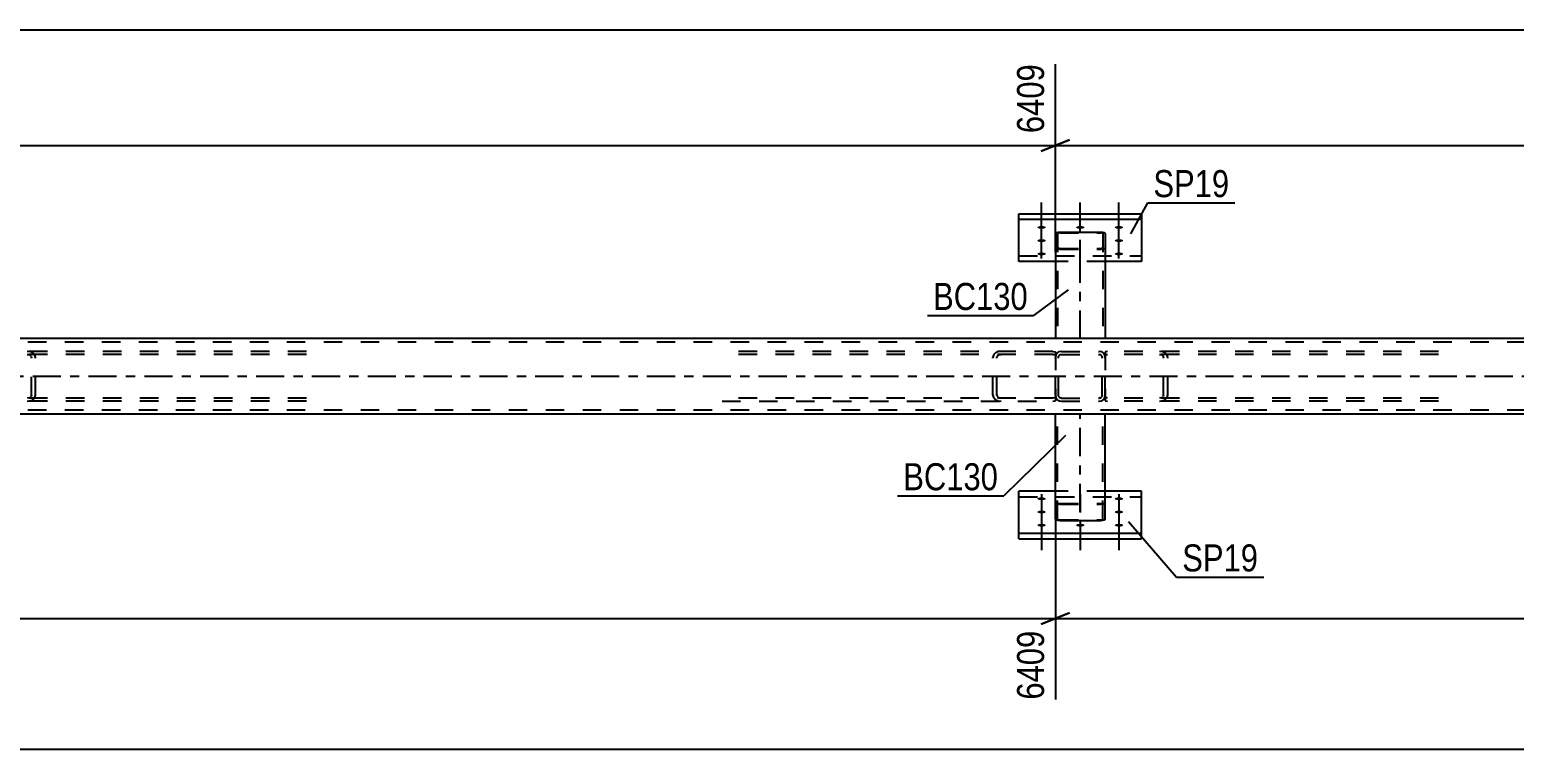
# Model space of a CAD drawing. Header units: millimetres. Extents: x -89 to 752, y -432 to 162.
# Drawn here: x 107.6 to 265, y -251.8 to -175.6 of the extents above; entities that cross this region are included whole.
import ezdxf

# ---------------------------------------------------------------- set-up
doc = ezdxf.new("R2010")
doc.units = ezdxf.units.MM
doc.linetypes.add('DXK_LINE_DOT2', pattern=[3.9198, 1.9599, -1.9599])
doc.linetypes.add('DXK_LINE_DOT3', pattern=[5.9187, 2.979, -0.9799, 0.9799, -0.9799])
doc.styles.add('Arial Narrow', font='ARIALN.TTF', dxfattribs={"height": 0.2})

# ---------------------------------------------------------------- blocks, each defined once
blk = doc.blocks.new('Part-761544115-5527 - 5387')
at = {"color": 2, "linetype": 'Continuous'}
for p, q in [((216.36, -197.18), (216.4, -197.11)), ((216.36, -197.18), (216.36, -208.29)), ((216.4, -197.11), (216.5, -197.06)), ((216.5, -197.06), (216.66, -197.03)), ((216.66, -197.03), (216.84, -197.01)), ((216.84, -197.01), (221.16, -197.01)), ((221.16, -197.01), (221.34, -197.03)), ((221.34, -197.03), (221.5, -197.06)), ((221.5, -197.06), (221.6, -197.11)), ((221.6, -197.11), (221.64, -197.18)), ((221.64, -197.18), (221.64, -208.29)), ((221.5, -208.29), (216.49, -208.29)), ((221.51, -208.29), (221.5, -208.29))]:
    blk.add_line(p, q, dxfattribs=at)
at = {"color": 7, "linetype": 'DXK_LINE_DOT2'}
for p, q in [((216.62, -197.15), (216.6, -197.18)), ((216.6, -197.18), (216.6, -208.29)), ((216.67, -197.12), (216.62, -197.15)), ((216.75, -197.1), (216.67, -197.12)), ((216.84, -197.09), (216.75, -197.1)), ((216.84, -197.09), (221.16, -197.09)), ((221.25, -197.1), (221.16, -197.09)), ((221.33, -197.12), (221.25, -197.1)), ((221.38, -197.15), (221.33, -197.12)), ((221.4, -197.18), (221.38, -197.15)), ((221.4, -197.18), (221.4, -208.29)), ((216.4, -198.72), (216.36, -198.65)), ((216.5, -198.77), (216.4, -198.72)), ((216.66, -198.81), (216.5, -198.77)), ((216.6, -198.65), (216.62, -198.69)), ((216.62, -198.69), (216.67, -198.71)), ((216.84, -198.82), (216.66, -198.81)), ((216.67, -198.71), (216.75, -198.73)), ((216.75, -198.73), (216.84, -198.74)), ((216.84, -198.74), (221.16, -198.74)), ((216.84, -198.82), (221.16, -198.82)), ((221.16, -198.74), (221.25, -198.73)), ((221.34, -198.81), (221.16, -198.82)), ((221.25, -198.73), (221.33, -198.71)), ((221.33, -198.71), (221.38, -198.69)), ((221.5, -198.77), (221.34, -198.81)), ((221.38, -198.69), (221.4, -198.65)), ((221.6, -198.72), (221.5, -198.77)), ((221.64, -198.65), (221.6, -198.72)), ((216.49, -208.29), (216.36, -208.29)), ((221.38, -208.29), (221.4, -208.29)), ((221.64, -208.29), (221.51, -208.29))]:
    blk.add_line(p, q, dxfattribs=at)
at = {"color": 7, "linetype": 'DXK_LINE_DOT3'}
blk.add_line((219, -208.29), (219, -197.92), dxfattribs=at)
blk = doc.blocks.new('Bolt-761544115-5392 - 5387')
at = {"linetype": 'Continuous'}
for points in [[(214.9, -196.36), (214.99, -196.37), (215.08, -196.38), (215.16, -196.39), (215.23, -196.41), (215.28, -196.44), (215.32, -196.47), (215.34, -196.5), (215.34, -196.53), (215.32, -196.56), (215.28, -196.59), (215.23, -196.61), (215.16, -196.64), (215.08, -196.65), (214.99, -196.66), (214.9, -196.66), (214.81, -196.66), (214.72, -196.65), (214.64, -196.64), (214.57, -196.61), (214.52, -196.59), (214.48, -196.56), (214.46, -196.53), (214.46, -196.5), (214.48, -196.47), (214.52, -196.44), (214.57, -196.41), (214.64, -196.39), (214.72, -196.38), (214.81, -196.37)], [(219, -196.36), (219.09, -196.37), (219.18, -196.38), (219.26, -196.39), (219.33, -196.41), (219.38, -196.44), (219.42, -196.47), (219.44, -196.5), (219.44, -196.53), (219.42, -196.56), (219.38, -196.59), (219.33, -196.61), (219.26, -196.64), (219.18, -196.65), (219.09, -196.66), (219, -196.66), (218.91, -196.66), (218.82, -196.65), (218.74, -196.64), (218.67, -196.61), (218.62, -196.59), (218.58, -196.56), (218.56, -196.53), (218.56, -196.5), (218.58, -196.47), (218.62, -196.44), (218.67, -196.41), (218.74, -196.39), (218.82, -196.38), (218.91, -196.37)], [(223.1, -196.36), (223.19, -196.37), (223.28, -196.38), (223.36, -196.39), (223.43, -196.41), (223.48, -196.44), (223.52, -196.47), (223.54, -196.5), (223.54, -196.53), (223.52, -196.56), (223.48, -196.59), (223.43, -196.61), (223.36, -196.64), (223.28, -196.65), (223.19, -196.66), (223.1, -196.66), (223.01, -196.66), (222.92, -196.65), (222.84, -196.64), (222.77, -196.61), (222.72, -196.59), (222.68, -196.56), (222.66, -196.53), (222.66, -196.5), (222.68, -196.47), (222.72, -196.44), (222.77, -196.41), (222.84, -196.39), (222.92, -196.38), (223.01, -196.37)], [(214.9, -197.77), (214.99, -197.77), (215.08, -197.78), (215.16, -197.79), (215.23, -197.81), (215.28, -197.84), (215.32, -197.87), (215.34, -197.9), (215.34, -197.93), (215.32, -197.96), (215.28, -197.99), (215.23, -198.02), (215.16, -198.04), (215.08, -198.05), (214.99, -198.06), (214.9, -198.07), (214.81, -198.06), (214.72, -198.05), (214.64, -198.04), (214.57, -198.02), (214.52, -197.99), (214.48, -197.96), (214.46, -197.93), (214.46, -197.9), (214.48, -197.87), (214.52, -197.84), (214.57, -197.81), (214.64, -197.79), (214.72, -197.78), (214.81, -197.77)], [(223.1, -197.77), (223.19, -197.77), (223.28, -197.78), (223.36, -197.79), (223.43, -197.81), (223.48, -197.84), (223.52, -197.87), (223.54, -197.9), (223.54, -197.93), (223.52, -197.96), (223.48, -197.99), (223.43, -198.02), (223.36, -198.04), (223.28, -198.05), (223.19, -198.06), (223.1, -198.07), (223.01, -198.06), (222.92, -198.05), (222.84, -198.04), (222.77, -198.02), (222.72, -197.99), (222.68, -197.96), (222.66, -197.93), (222.66, -197.9), (222.68, -197.87), (222.72, -197.84), (222.77, -197.81), (222.84, -197.79), (222.92, -197.78), (223.01, -197.77)], [(214.9, -199.17), (214.99, -199.17), (215.08, -199.18), (215.16, -199.2), (215.23, -199.22), (215.28, -199.24), (215.32, -199.27), (215.34, -199.3), (215.34, -199.33), (215.32, -199.36), (215.28, -199.39), (215.23, -199.42), (215.16, -199.44), (215.08, -199.46), (214.99, -199.47), (214.9, -199.47), (214.81, -199.47), (214.72, -199.46), (214.64, -199.44), (214.57, -199.42), (214.52, -199.39), (214.48, -199.36), (214.46, -199.33), (214.46, -199.3), (214.48, -199.27), (214.52, -199.24), (214.57, -199.22), (214.64, -199.2), (214.72, -199.18), (214.81, -199.17)], [(223.1, -199.17), (223.19, -199.17), (223.28, -199.18), (223.36, -199.2), (223.43, -199.22), (223.48, -199.24), (223.52, -199.27), (223.54, -199.3), (223.54, -199.33), (223.52, -199.36), (223.48, -199.39), (223.43, -199.42), (223.36, -199.44), (223.28, -199.46), (223.19, -199.47), (223.1, -199.47), (223.01, -199.47), (222.92, -199.46), (222.84, -199.44), (222.77, -199.42), (222.72, -199.39), (222.68, -199.36), (222.66, -199.33), (222.66, -199.3), (222.68, -199.27), (222.72, -199.24), (222.77, -199.22), (222.84, -199.2), (222.92, -199.18), (223.01, -199.17)]]:
    blk.add_hatch(color=1, dxfattribs=at).paths.add_polyline_path(points)
at = {"color": 1, "linetype": 'Continuous'}
for p, q in [((214.9, -197), (214.9, -193.88)), ((219, -197), (219, -193.88)), ((223.1, -197), (223.1, -193.88)), ((214.9, -198.4), (214.9, -195.28)), ((214.9, -199.81), (214.9, -196.69)), ((223.1, -198.4), (223.1, -195.28)), ((223.1, -199.81), (223.1, -196.69))]:
    blk.add_line(p, q, dxfattribs=at)
at = {"color": 1, "linetype": 'DXK_LINE_DOT2'}
blk.add_line((219, -199.81), (219, -196.69), dxfattribs=at)
blk = doc.blocks.new('Bolt-761544115-5395 - 5387')
at = {"linetype": 'Continuous'}
for points in [[(214.9, -225.41), (214.81, -225.41), (214.72, -225.4), (214.64, -225.38), (214.57, -225.36), (214.52, -225.34), (214.48, -225.31), (214.46, -225.28), (214.46, -225.24), (214.48, -225.21), (214.52, -225.18), (214.57, -225.16), (214.64, -225.14), (214.72, -225.12), (214.81, -225.11), (214.9, -225.11), (214.99, -225.11), (215.08, -225.12), (215.16, -225.14), (215.23, -225.16), (215.28, -225.18), (215.32, -225.21), (215.34, -225.24), (215.34, -225.28), (215.32, -225.31), (215.28, -225.34), (215.23, -225.36), (215.16, -225.38), (215.08, -225.4), (214.99, -225.41)], [(214.9, -226.81), (214.81, -226.81), (214.72, -226.8), (214.64, -226.78), (214.57, -226.76), (214.52, -226.74), (214.48, -226.71), (214.46, -226.68), (214.46, -226.65), (214.48, -226.62), (214.52, -226.59), (214.57, -226.56), (214.64, -226.54), (214.72, -226.52), (214.81, -226.52), (214.9, -226.51), (214.99, -226.52), (215.08, -226.52), (215.16, -226.54), (215.23, -226.56), (215.28, -226.59), (215.32, -226.62), (215.34, -226.65), (215.34, -226.68), (215.32, -226.71), (215.28, -226.74), (215.23, -226.76), (215.16, -226.78), (215.08, -226.8), (214.99, -226.81)], [(223.1, -225.41), (223.01, -225.41), (222.92, -225.4), (222.84, -225.38), (222.77, -225.36), (222.72, -225.34), (222.68, -225.31), (222.66, -225.28), (222.66, -225.24), (222.68, -225.21), (222.72, -225.18), (222.77, -225.16), (222.84, -225.14), (222.92, -225.12), (223.01, -225.11), (223.1, -225.11), (223.19, -225.11), (223.28, -225.12), (223.36, -225.14), (223.43, -225.16), (223.48, -225.18), (223.52, -225.21), (223.54, -225.24), (223.54, -225.28), (223.52, -225.31), (223.48, -225.34), (223.43, -225.36), (223.36, -225.38), (223.28, -225.4), (223.19, -225.41)], [(223.1, -226.81), (223.01, -226.81), (222.92, -226.8), (222.84, -226.78), (222.77, -226.76), (222.72, -226.74), (222.68, -226.71), (222.66, -226.68), (222.66, -226.65), (222.68, -226.62), (222.72, -226.59), (222.77, -226.56), (222.84, -226.54), (222.92, -226.52), (223.01, -226.52), (223.1, -226.51), (223.19, -226.52), (223.28, -226.52), (223.36, -226.54), (223.43, -226.56), (223.48, -226.59), (223.52, -226.62), (223.54, -226.65), (223.54, -226.68), (223.52, -226.71), (223.48, -226.74), (223.43, -226.76), (223.36, -226.78), (223.28, -226.8), (223.19, -226.81)], [(214.9, -228.22), (214.81, -228.21), (214.72, -228.2), (214.64, -228.19), (214.57, -228.17), (214.52, -228.14), (214.48, -228.11), (214.46, -228.08), (214.46, -228.05), (214.48, -228.02), (214.52, -227.99), (214.57, -227.96), (214.64, -227.94), (214.72, -227.93), (214.81, -227.92), (214.9, -227.91), (214.99, -227.92), (215.08, -227.93), (215.16, -227.94), (215.23, -227.96), (215.28, -227.99), (215.32, -228.02), (215.34, -228.05), (215.34, -228.08), (215.32, -228.11), (215.28, -228.14), (215.23, -228.17), (215.16, -228.19), (215.08, -228.2), (214.99, -228.21)], [(219, -228.22), (218.91, -228.21), (218.82, -228.2), (218.74, -228.19), (218.67, -228.17), (218.62, -228.14), (218.58, -228.11), (218.56, -228.08), (218.56, -228.05), (218.58, -228.02), (218.62, -227.99), (218.67, -227.96), (218.74, -227.94), (218.82, -227.93), (218.91, -227.92), (219, -227.91), (219.09, -227.92), (219.18, -227.93), (219.26, -227.94), (219.33, -227.96), (219.38, -227.99), (219.42, -228.02), (219.44, -228.05), (219.44, -228.08), (219.42, -228.11), (219.38, -228.14), (219.33, -228.17), (219.26, -228.19), (219.18, -228.2), (219.09, -228.21)], [(223.1, -228.22), (223.01, -228.21), (222.92, -228.2), (222.84, -228.19), (222.77, -228.17), (222.72, -228.14), (222.68, -228.11), (222.66, -228.08), (222.66, -228.05), (222.68, -228.02), (222.72, -227.99), (222.77, -227.96), (222.84, -227.94), (222.92, -227.93), (223.01, -227.92), (223.1, -227.91), (223.19, -227.92), (223.28, -227.93), (223.36, -227.94), (223.43, -227.96), (223.48, -227.99), (223.52, -228.02), (223.54, -228.05), (223.54, -228.08), (223.52, -228.11), (223.48, -228.14), (223.43, -228.17), (223.36, -228.19), (223.28, -228.2), (223.19, -228.21)]]:
    blk.add_hatch(color=1, dxfattribs=at).paths.add_polyline_path(points)
at = {"color": 1, "linetype": 'Continuous'}
for p, q in [((214.9, -224.77), (214.9, -227.89)), ((223.1, -224.77), (223.1, -227.89)), ((214.9, -226.17), (214.9, -229.29)), ((223.1, -226.17), (223.1, -229.29)), ((214.9, -227.58), (214.9, -230.7)), ((219, -227.58), (219, -230.7)), ((223.1, -227.58), (223.1, -230.7))]:
    blk.add_line(p, q, dxfattribs=at)
at = {"color": 1, "linetype": 'DXK_LINE_DOT2'}
blk.add_line((219, -224.77), (219, -227.89), dxfattribs=at)
blk = doc.blocks.new('Part-761544115-5473 - 5387')
at = {"color": 2, "linetype": 'Continuous'}
for p, q in [((212.5, -229.49), (212.5, -224.44)), ((216.36, -224.44), (212.5, -224.44)), ((225.5, -224.44), (221.64, -224.44)), ((225.5, -229.49), (225.5, -224.44)), ((212.5, -228.89), (225.5, -228.89)), ((212.5, -229.49), (225.5, -229.49))]:
    blk.add_line(p, q, dxfattribs=at)
at = {"color": 7, "linetype": 'DXK_LINE_DOT2'}
for p, q in [((221.64, -224.44), (216.36, -224.44)), ((212.5, -225.04), (225.5, -225.04))]:
    blk.add_line(p, q, dxfattribs=at)
blk = doc.blocks.new('Part-761544115-5480 - 5387')
at = {"color": 2, "linetype": 'Continuous'}
for p, q in [((212.5, -200.14), (212.5, -195.09)), ((212.5, -195.09), (225.5, -195.09)), ((225.5, -195.09), (225.5, -200.14)), ((225.5, -195.69), (212.5, -195.69)), ((216.36, -200.14), (212.5, -200.14)), ((225.5, -200.14), (221.64, -200.14))]:
    blk.add_line(p, q, dxfattribs=at)
at = {"color": 7, "linetype": 'DXK_LINE_DOT2'}
for p, q in [((212.5, -199.54), (225.5, -199.54)), ((216.4, -200.14), (216.36, -200.14)), ((221.64, -200.14), (216.4, -200.14))]:
    blk.add_line(p, q, dxfattribs=at)
blk = doc.blocks.new('Part-761544115-5424 - 5387')
at = {"color": 7, "linetype": 'DXK_LINE_DOT2'}
for p, q in [((587.64, -208.69), (-40, -208.69)), ((587.64, -208.29), (-23.51, -208.29)), ((221.51, -208.29), (216.49, -208.29)), ((587.64, -215.89), (-40, -215.89)), ((221.52, -216.29), (216.47, -216.29))]:
    blk.add_line(p, q, dxfattribs=at)
at = {"color": 2, "linetype": 'Continuous'}
for p, q in [((216.49, -208.29), (-18.49, -208.29)), ((456.49, -208.29), (221.51, -208.29)), ((216.47, -216.29), (-18.47, -216.29)), ((456.47, -216.29), (221.52, -216.29))]:
    blk.add_line(p, q, dxfattribs=at)
at = {"color": 7, "linetype": 'DXK_LINE_DOT3'}
blk.add_line((-40, -212.29), (587.64, -212.29), dxfattribs=at)
blk = doc.blocks.new('Part-761544115-5485 - 5387')
at = {"color": 2, "linetype": 'Continuous'}
for p, q in [((216.36, -227.4), (216.36, -216.29)), ((221.52, -216.29), (216.47, -216.29)), ((221.64, -227.4), (221.64, -216.29)), ((216.4, -227.46), (216.36, -227.4)), ((216.5, -227.52), (216.4, -227.46)), ((216.66, -227.55), (216.5, -227.52)), ((216.84, -227.57), (216.66, -227.55)), ((216.84, -227.57), (221.16, -227.57)), ((221.34, -227.55), (221.16, -227.57)), ((221.5, -227.52), (221.34, -227.55)), ((221.6, -227.46), (221.5, -227.52)), ((221.64, -227.4), (221.6, -227.46))]:
    blk.add_line(p, q, dxfattribs=at)
at = {"color": 7, "linetype": 'DXK_LINE_DOT2'}
for p, q in [((216.47, -216.29), (216.36, -216.29)), ((216.6, -227.4), (216.6, -216.29)), ((221.64, -216.29), (221.34, -216.29)), ((221.38, -216.29), (221.4, -216.29)), ((221.4, -227.4), (221.4, -216.29)), ((216.36, -225.92), (216.4, -225.86)), ((216.4, -225.86), (216.5, -225.81)), ((216.5, -225.81), (216.66, -225.77)), ((216.62, -225.89), (216.6, -225.92)), ((216.67, -225.87), (216.62, -225.89)), ((216.66, -225.77), (216.84, -225.76)), ((216.75, -225.85), (216.67, -225.87)), ((216.84, -225.84), (216.75, -225.85)), ((216.84, -225.76), (221.16, -225.76)), ((216.84, -225.84), (221.16, -225.84)), ((221.16, -225.76), (221.34, -225.77)), ((221.25, -225.85), (221.16, -225.84)), ((221.33, -225.87), (221.25, -225.85)), ((221.33, -225.87), (221.34, -225.87)), ((221.34, -225.77), (221.5, -225.81)), ((221.34, -225.87), (221.38, -225.89)), ((221.4, -225.92), (221.38, -225.89)), ((221.5, -225.81), (221.6, -225.86)), ((221.6, -225.86), (221.64, -225.92)), ((216.6, -227.4), (216.62, -227.43)), ((216.62, -227.43), (216.67, -227.46)), ((216.67, -227.46), (216.75, -227.48)), ((216.75, -227.48), (216.84, -227.48)), ((216.84, -227.48), (221.16, -227.48)), ((221.16, -227.48), (221.25, -227.48)), ((221.25, -227.48), (221.33, -227.46)), ((221.33, -227.46), (221.38, -227.43)), ((221.38, -227.43), (221.4, -227.4))]:
    blk.add_line(p, q, dxfattribs=at)
at = {"color": 7, "linetype": 'DXK_LINE_DOT3'}
blk.add_line((219, -226.66), (219, -216.29), dxfattribs=at)
blk = doc.blocks.new('Part-761544115-5535 - 5387')
at = {"color": 7, "linetype": 'DXK_LINE_DOT2'}
for p, q in [((216.41, -210.04), (216.36, -210.29)), ((216.36, -214.29), (216.36, -210.29)), ((216.68, -210.29), (216.7, -210.17)), ((216.68, -214.29), (216.68, -210.29)), ((217, -209.65), (216.76, -209.7)), ((216.88, -209.99), (217, -209.97)), ((217, -209.65), (221, -209.65)), ((217, -209.97), (221, -209.97)), ((221.24, -209.7), (221, -209.65)), ((221, -209.97), (221.12, -209.99)), ((221.3, -210.17), (221.32, -210.29)), ((221.32, -214.29), (221.32, -210.29)), ((221.64, -210.29), (221.59, -210.04)), ((221.64, -214.29), (221.64, -210.29)), ((216.36, -214.29), (216.41, -214.53)), ((216.7, -214.41), (216.68, -214.29)), ((216.76, -214.88), (217, -214.93)), ((217, -214.61), (216.88, -214.58)), ((217, -214.61), (221, -214.61)), ((217, -214.93), (221, -214.93)), ((221.12, -214.58), (221, -214.61)), ((221, -214.93), (221.24, -214.88)), ((221.32, -214.29), (221.3, -214.41)), ((221.59, -214.53), (221.64, -214.29))]:
    blk.add_line(p, q, dxfattribs=at)
for centre, radius, start, end in [((217, -210.29), 0.64, 112.5, 157.5), ((217, -210.29), 0.32, 112.5, 157.5), ((221, -210.29), 0.32, 22.5, 67.5), ((221, -210.29), 0.64, 22.5, 67.5), ((217, -214.29), 0.64, 202.5, 247.5), ((217, -214.29), 0.32, 202.5, 247.5), ((221, -214.29), 0.32, 292.5, 337.5), ((221, -214.29), 0.64, 292.5, 337.5)]:
    blk.add_arc(centre, radius, start, end, dxfattribs=at)
blk = doc.blocks.new('Part-761544115-5543 - 5387')
at = {"color": 7, "linetype": 'DXK_LINE_DOT2'}
for p, q in [((216.1, -209.65), (181.03, -209.65)), ((216.1, -209.97), (181.03, -209.97)), ((209.8, -210.04), (209.73, -210.29)), ((209.73, -214.29), (209.73, -210.29)), ((210.17, -210.29), (210.21, -210.17)), ((210.17, -214.29), (210.17, -210.29)), ((210.61, -209.65), (210.28, -209.7)), ((210.44, -209.99), (210.61, -209.97)), ((216.1, -209.65), (216.36, -209.69)), ((216.1, -209.97), (216.27, -209.99)), ((216.27, -209.99), (216.36, -210.04)), ((216.36, -209.69), (216.36, -214.89)), ((216.1, -214.61), (181.03, -214.61)), ((181.03, -214.93), (216.1, -214.93)), ((209.73, -214.29), (209.8, -214.53)), ((210.21, -214.41), (210.17, -214.29)), ((210.28, -214.88), (210.61, -214.93)), ((210.61, -214.61), (210.44, -214.58)), ((216.27, -214.58), (216.1, -214.61)), ((216.1, -214.93), (216.36, -214.89)), ((216.36, -214.54), (216.27, -214.58))]:
    blk.add_line(p, q, dxfattribs=at)
for centre, radius, start, end in [((210.48, -210.47), 0.802, 104.5547, 147.5895), ((210.54, -210.38), 0.401, 104.5547, 147.5895), ((210.48, -214.1), 0.802, 212.4105, 255.4453), ((210.54, -214.2), 0.401, 212.4105, 255.4453)]:
    blk.add_arc(centre, radius, start, end, dxfattribs=at)
blk = doc.blocks.new('Part-761544115-5544 - 5387')
at = {"color": 7, "linetype": 'DXK_LINE_DOT2'}
for p, q in [((221.9, -209.65), (221.64, -209.69)), ((221.64, -209.69), (221.64, -214.89)), ((221.64, -210.04), (221.73, -209.99)), ((221.73, -209.99), (221.9, -209.97)), ((256.97, -209.65), (221.9, -209.65)), ((256.97, -209.97), (221.9, -209.97)), ((227.72, -209.7), (227.39, -209.65)), ((227.39, -209.97), (227.56, -209.99)), ((227.79, -210.17), (227.83, -210.29)), ((227.83, -214.29), (227.83, -210.29)), ((228.27, -210.29), (228.2, -210.04)), ((228.27, -214.29), (228.27, -210.29)), ((221.73, -214.58), (221.64, -214.54)), ((221.64, -214.89), (221.9, -214.93)), ((221.9, -214.61), (221.73, -214.58)), ((256.97, -214.61), (221.9, -214.61)), ((256.97, -214.93), (221.9, -214.93)), ((227.56, -214.58), (227.39, -214.61)), ((227.39, -214.93), (227.72, -214.88)), ((227.83, -214.29), (227.79, -214.41)), ((228.2, -214.53), (228.27, -214.29))]:
    blk.add_line(p, q, dxfattribs=at)
for centre, radius, start, end in [((227.46, -210.38), 0.401, 32.4104, 75.4453), ((227.52, -210.47), 0.802, 32.4104, 75.4453), ((227.46, -214.2), 0.401, 284.5547, 327.5896), ((227.52, -214.1), 0.802, 284.5547, 327.5896)]:
    blk.add_arc(centre, radius, start, end, dxfattribs=at)
blk = doc.blocks.new('Part-761544115-5546 - 5387')
at = {"color": 7, "linetype": 'DXK_LINE_DOT2'}
for p, q in [((101.9, -209.65), (101.64, -209.69)), ((101.64, -209.69), (101.64, -214.89)), ((101.64, -210.04), (101.73, -209.99)), ((101.73, -209.99), (101.9, -209.97)), ((136.97, -209.65), (101.9, -209.65)), ((136.97, -209.97), (101.9, -209.97)), ((107.72, -209.7), (107.39, -209.65)), ((107.39, -209.97), (107.56, -209.99)), ((107.79, -210.17), (107.83, -210.29)), ((107.83, -214.29), (107.83, -210.29)), ((108.27, -210.29), (108.2, -210.04)), ((108.27, -214.29), (108.27, -210.29)), ((101.73, -214.58), (101.64, -214.54)), ((101.64, -214.89), (101.9, -214.93)), ((101.9, -214.61), (101.73, -214.58)), ((136.97, -214.61), (101.9, -214.61)), ((136.97, -214.93), (101.9, -214.93)), ((107.56, -214.58), (107.39, -214.61)), ((107.39, -214.93), (107.72, -214.88)), ((107.83, -214.29), (107.79, -214.41)), ((108.2, -214.53), (108.27, -214.29))]:
    blk.add_line(p, q, dxfattribs=at)
for centre, radius, start, end in [((107.46, -210.38), 0.401, 32.4104, 75.4453), ((107.52, -210.47), 0.802, 32.4104, 75.4453), ((107.46, -214.2), 0.401, 284.5547, 327.5896), ((107.52, -214.1), 0.802, 284.5547, 327.5896)]:
    blk.add_arc(centre, radius, start, end, dxfattribs=at)
blk = doc.blocks.new('StraightDimension-761544115-10546 - 5387')
at = {"color": 7, "linetype": 'Continuous'}
for p, q in [((216.36, -199.14), (216.36, -179.22)), ((214.86, -188.43), (217.86, -187.23)), ((-23.64, -187.83), (216.36, -187.83))]:
    blk.add_line(p, q, dxfattribs=at)
at = {"color": 0, "linetype": 'Continuous'}
blk.add_wipeout([(215.76, -178.62), (211.56, -178.62), (211.56, -187.13), (215.76, -187.13)], dxfattribs=at)
at = {"color": 3, "linetype": 'Continuous', "style": 'Arial Narrow'}
blk.add_text('6409', height=2.863, rotation=90.0002, dxfattribs=at).set_placement((215.16, -186.53))
blk = doc.blocks.new('StraightDimension-761544115-10545 - 5387')
at = {"color": 7, "linetype": 'Continuous'}
for p, q in [((216.36, -199.14), (216.36, -179.22)), ((217.86, -187.23), (214.86, -188.43)), ((216.36, -187.83), (456.4, -187.83))]:
    blk.add_line(p, q, dxfattribs=at)
blk = doc.blocks.new('StraightDimension-761544115-10583 - 5387')
at = {"color": 7, "linetype": 'Continuous'}
for p, q in [((216.36, -225.44), (216.36, -246.54)), ((217.86, -237.33), (214.86, -238.53)), ((216.36, -237.93), (456.36, -237.93))]:
    blk.add_line(p, q, dxfattribs=at)
blk = doc.blocks.new('StraightDimension-761544115-10584 - 5387')
at = {"color": 7, "linetype": 'Continuous'}
for p, q in [((216.36, -225.44), (216.36, -246.54)), ((214.86, -238.53), (217.86, -237.33)), ((-23.64, -237.93), (216.36, -237.93))]:
    blk.add_line(p, q, dxfattribs=at)
at = {"color": 0, "linetype": 'Continuous'}
blk.add_wipeout([(215.76, -238.63), (211.56, -238.63), (211.56, -247.14), (215.76, -247.14)], dxfattribs=at)
at = {"color": 3, "linetype": 'Continuous', "style": 'Arial Narrow'}
blk.add_text('6409', height=2.863, rotation=90.0002, dxfattribs=at).set_placement((215.16, -246.54))
blk = doc.blocks.new('StraightDimension-761544115-10765 - 5387')
at = {"color": 7, "linetype": 'Continuous'}
blk.add_line((-40, -175.57), (598.54, -175.57), dxfattribs=at)
blk = doc.blocks.new('StraightDimension-761544115-10831 - 5387')
at = {"color": 7, "linetype": 'Continuous'}
blk.add_line((-41, -251.8), (599.54, -251.8), dxfattribs=at)
blk = doc.blocks.new('Mark-761544115-5523 - 5387')
at = {"color": 0}
blk.add_wipeout([(213.45, -205.26), (213.45, -202.26), (203.4, -202.26), (203.4, -205.26)], dxfattribs=at)
blk.add_wipeout([(213.45, -205.26), (213.45, -202.26), (203.4, -202.26), (203.4, -205.26)], dxfattribs=at)
at = {"color": 30, "linetype": 'Continuous'}
for p in [(217.73, -203.14), (202.8, -205.86)]:
    blk.add_line(p, (214.05, -205.86), dxfattribs=at)
at = {"color": 3, "style": 'Arial Narrow'}
blk.add_text('BC130', height=2.863, dxfattribs=at).set_placement((203.4, -205.26))
blk = doc.blocks.new('Mark-761544115-5469 - 5387')
at = {"color": 0}
blk.add_wipeout([(237.85, -232.96), (237.85, -229.96), (229.81, -229.96), (229.81, -232.96)], dxfattribs=at)
blk.add_wipeout([(237.85, -232.96), (237.85, -229.96), (229.81, -229.96), (229.81, -232.96)], dxfattribs=at)
at = {"color": 30, "linetype": 'Continuous'}
for p, q in [((224.12, -227.66), (229.21, -233.56)), ((229.21, -233.56), (238.45, -233.56))]:
    blk.add_line(p, q, dxfattribs=at)
at = {"color": 3, "style": 'Arial Narrow'}
blk.add_text('SP19', height=2.863, dxfattribs=at).set_placement((229.81, -232.96))
blk = doc.blocks.new('Mark-761544115-5476 - 5387')
at = {"color": 0}
blk.add_wipeout([(234.79, -193.31), (234.79, -190.31), (226.75, -190.31), (226.75, -193.31)], dxfattribs=at)
blk.add_wipeout([(234.79, -193.31), (234.79, -190.31), (226.75, -190.31), (226.75, -193.31)], dxfattribs=at)
at = {"color": 30, "linetype": 'Continuous'}
for p, q in [((224.35, -197.18), (226.15, -193.91)), ((226.15, -193.91), (235.39, -193.91))]:
    blk.add_line(p, q, dxfattribs=at)
at = {"color": 3, "style": 'Arial Narrow'}
blk.add_text('SP19', height=2.863, dxfattribs=at).set_placement((226.75, -193.31))
blk = doc.blocks.new('Mark-761544115-5481 - 5387')
at = {"color": 0}
blk.add_wipeout([(210.29, -224.36), (210.29, -221.36), (200.24, -221.36), (200.24, -224.36)], dxfattribs=at)
blk.add_wipeout([(210.29, -224.36), (210.29, -221.36), (200.24, -221.36), (200.24, -224.36)], dxfattribs=at)
at = {"color": 30, "linetype": 'Continuous'}
for p in [(217.43, -218.56), (199.64, -224.96)]:
    blk.add_line(p, (210.89, -224.96), dxfattribs=at)
at = {"color": 3, "style": 'Arial Narrow'}
blk.add_text('BC130', height=2.863, dxfattribs=at).set_placement((200.24, -224.36))

msp = doc.modelspace()

# ---------------------------------------------------------------- block references
for name in ['Part-761544115-5480 - 5387', 'Bolt-761544115-5392 - 5387', 'Part-761544115-5527 - 5387', 'Part-761544115-5424 - 5387', 'Part-761544115-5546 - 5387', 'Part-761544115-5543 - 5387', 'Part-761544115-5535 - 5387', 'Part-761544115-5544 - 5387', 'Part-761544115-5485 - 5387', 'Part-761544115-5473 - 5387', 'Bolt-761544115-5395 - 5387']:
    msp.add_blockref(name, (0, 0))

# ---------------------------------------------------------------- next in the draw order: block references
for name in ['StraightDimension-761544115-10546 - 5387', 'StraightDimension-761544115-10583 - 5387']:
    msp.add_blockref(name, (0, 0))

# ---------------------------------------------------------------- next in the draw order: block references
for name in ['StraightDimension-761544115-10545 - 5387', 'StraightDimension-761544115-10584 - 5387']:
    msp.add_blockref(name, (0, 0))

# ---------------------------------------------------------------- next in the draw order: block references
for name in ['StraightDimension-761544115-10765 - 5387', 'StraightDimension-761544115-10831 - 5387']:
    msp.add_blockref(name, (0, 0))

# ---------------------------------------------------------------- next in the draw order: block references
for name in ['Mark-761544115-5476 - 5387', 'Mark-761544115-5523 - 5387', 'Mark-761544115-5481 - 5387', 'Mark-761544115-5469 - 5387']:
    msp.add_blockref(name, (0, 0))

doc.saveas('drawing.dxf')
